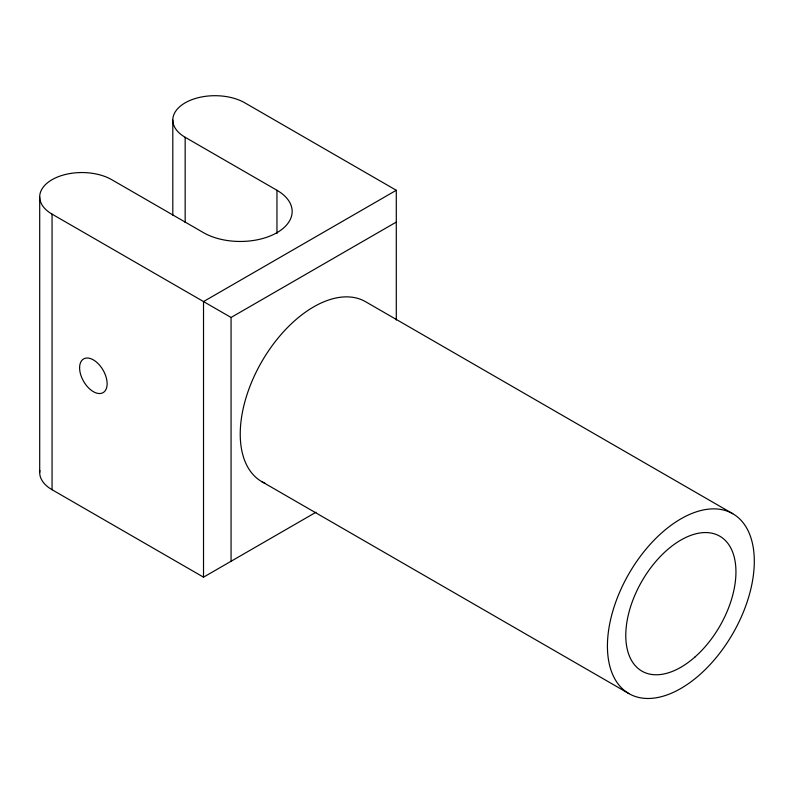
<?xml version="1.0" encoding="UTF-8"?>
<svg xmlns="http://www.w3.org/2000/svg" width="794" height="794" viewBox="0 0 794 794"><rect width="100%" height="100%" fill="white"/><g stroke="black" fill="none" stroke-linecap="round" stroke-linejoin="round"><path stroke-width="1.19" d="M396.295 320.042L396.295 190.282L203.522 301.571L203.522 577.169L315.972 512.249M396.295 190.282L244.83 102.833A42.191 24.356 0 0 0 185.161 102.833A42.191 24.356 0 0 0 185.161 137.283L276.957 190.282A51.928 29.983 0 0 1 276.957 232.682A51.928 29.983 0 0 1 203.522 232.682L111.726 179.682A42.191 24.356 0 0 0 52.057 179.682A42.191 24.356 0 0 0 52.057 214.132L231.064 317.471L396.295 222.082M732.793 513.728A103.855 59.957 -60 0 0 609.931 622.675A103.855 59.957 -60 0 0 699.871 674.602A103.855 59.957 -60 0 0 732.793 513.728L365.607 301.73A103.855 59.957 -60 0 0 260.214 364.406A103.855 59.957 -60 0 0 264.968 483.258M261.752 481.611L628.937 693.609M39.859 470.376A42.191 24.356 0 0 0 52.057 489.719L203.522 577.169M276.957 190.282L276.957 233.535M231.064 317.471L231.064 561.269M185.161 137.283L185.161 222.558M172.804 120.053L172.804 215.214M52.057 214.132L52.057 489.719M39.7 196.902L39.7 472.499M695.117 656.866A77.891 44.97 -60 0 0 719.811 536.208A77.891 44.97 -60 0 0 627.657 617.921A77.891 44.97 -60 0 0 695.117 656.866M79.599 367.821A19.473 11.245 60 0 0 100.252 393.516A19.473 11.245 60 0 0 100.252 365.984A19.473 11.245 60 0 0 79.599 367.821"/></g></svg>
